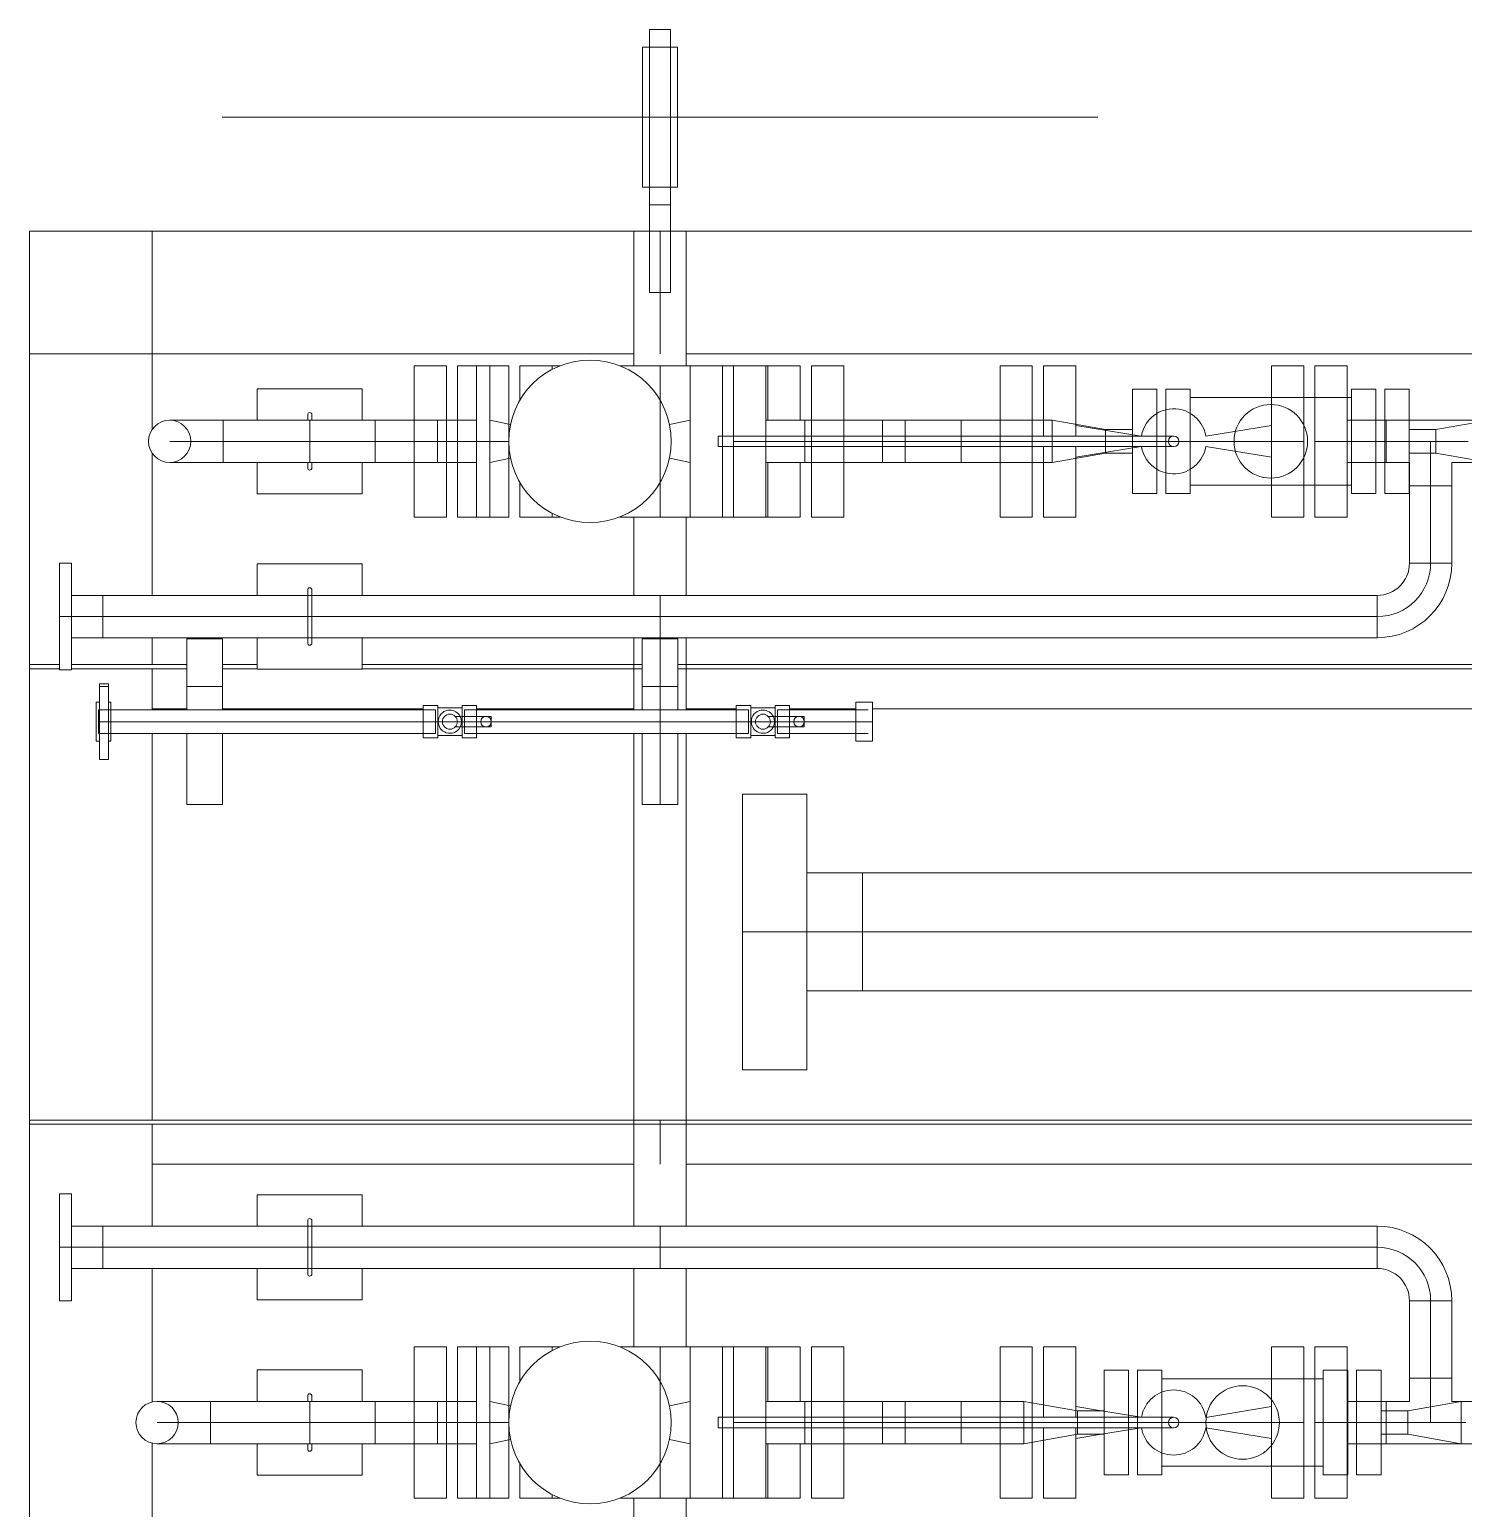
# Model space of a CAD drawing. Header units: inches. Extents: x -1128 to 651, y 96 to 845.
# Drawn here: x -1031.855 to -1030.008, y 708.161 to 710.066 of the extents above; entities that cross this region are included whole.
import ezdxf

# ---------------------------------------------------------------- set-up
doc = ezdxf.new("R2010")
doc.units = ezdxf.units.IN
doc.header["$MEASUREMENT"] = 0
doc.layers.add('EQUIPMENT LAYOUT-EMBED 1_DWG$0$DwgTemplate', color=7, linetype='Continuous')
doc.layers.add('Layout', color=6, linetype='Continuous', lineweight=18)

# ---------------------------------------------------------------- blocks, each defined once
blk = doc.blocks.new('A$C55974CAD')
at = {"layer": 'EQUIPMENT LAYOUT-EMBED 1_DWG$0$DwgTemplate', "color": 1, "lineweight": 0}
for p, q in [((33.4255, 8.7), (32.7245, 8.7)), ((33.4255, 6.1325), (33.4255, 8.7)), ((33.4255, 8.7), (33.4315, 8.7)), ((34.0755, 8.7), (33.4315, 8.7)), ((33.4315, 8.7), (33.4315, 6.1291)), ((34.0755, 8.7), (34.0815, 8.7)), ((34.0755, 8.6575), (34.0755, 8.7)), ((34.7, 8.7), (34.0815, 8.7)), ((34.0815, 8.7), (34.0815, 8.6575)), ((34.525, 8.7), (34.7, 8.7)), ((34.525, 8.7), (34.525, 7.8375)), ((34.7, 8.7), (34.7, 7.8375)), ((34.7, 8.7), (34.7, 8.525)), ((34.0755, 8.4754), (34.0755, 8.64)), ((34.0815, 8.64), (34.0815, 8.4754)), ((32.9707, 8.525), (32.7245, 8.525)), ((33.2198, 8.525), (33.0293, 8.525)), ((33.4255, 8.525), (33.2802, 8.525)), ((33.3685, 8.525), (33.3685, 7.8375)), ((33.9833, 8.525), (33.4315, 8.525)), ((34.0755, 8.525), (34.0167, 8.525)), ((34.0185, 8.525), (34.0185, 8.4754)), ((34.1198, 8.525), (34.0815, 8.525)), ((34.3831, 8.525), (34.1802, 8.525)), ((34.7, 8.525), (34.4169, 8.525)), ((34.0185, 8.4246), (34.0185, 8.1381)), ((34.0755, 8.375), (34.0755, 8.4246)), ((34.0815, 8.4246), (34.0815, 8.375)), ((34.8625, 8.425), (34.8625, 7.825)), ((34.8625, 7.825), (34.8625, 8.415)), ((34.0755, 7.8254), (34.0755, 8.225)), ((34.0815, 8.225), (34.0815, 7.8254)), ((34.0185, 8.0825), (34.0185, 8.0825)), ((34.0185, 8.0619), (34.0185, 7.8375)), ((32.892, 7.8375), (32.67, 7.8375)), ((33.2198, 7.8375), (33.1079, 7.8375)), ((33.9833, 7.8375), (33.2802, 7.8375)), ((34.1198, 7.8375), (34.0167, 7.8375)), ((34.292, 7.8375), (34.1802, 7.8375)), ((34.7, 7.8375), (34.5079, 7.8375)), ((34.7, 7.8375), (34.7, 7.7625)), ((34.8625, 7.825), (34.8625, 7.815)), ((34.8625, 7.815), (34.8625, 7.825)), ((34.0755, 5.6079), (34.0755, 7.7746)), ((34.0815, 7.7746), (34.0815, 5.6037)), ((34.8625, 7.785), (34.8625, 7.775)), ((34.8625, 7.775), (34.8625, 7.785)), ((34.8625, 7.775), (34.8625, 7.175)), ((34.8625, 7.185), (34.8625, 7.775)), ((32.892, 7.7625), (32.67, 7.7625)), ((33.2198, 7.7625), (33.1079, 7.7625)), ((33.9833, 7.7625), (33.2802, 7.7625)), ((33.3685, 7.7625), (33.3685, 6.4575)), ((34.1198, 7.7625), (34.0167, 7.7625)), ((34.0185, 7.7625), (34.0185, 7.6912)), ((34.292, 7.7625), (34.1802, 7.7625)), ((34.7, 7.7625), (34.5079, 7.7625)), ((34.525, 7.7625), (34.525, 6.4575)), ((34.7, 7.7625), (34.7, 6.4575)), ((34.0185, 7.6357), (34.0185, 7.6357)), ((34.0185, 7.615), (34.0185, 7.5206)), ((34.0185, 7.4968), (34.0185, 6.4575))]:
    blk.add_line(p, q, dxfattribs=at)
at = {"layer": 'EQUIPMENT LAYOUT-EMBED 1_DWG$0$DwgTemplate', "color": 7, "lineweight": 0}
for p, q in [((33.25, 8.6575), (33.1738, 8.6575)), ((33.1738, 8.64), (33.1738, 8.6575)), ((33.25, 8.6575), (33.25, 8.5955)), ((33.3262, 8.6575), (33.25, 8.6575)), ((33.3262, 8.64), (33.3262, 8.6575)), ((34.15, 8.6575), (34.0738, 8.6575)), ((34.0738, 8.64), (34.0738, 8.6575)), ((34.15, 8.6575), (34.15, 8.5955)), ((34.2262, 8.6575), (34.15, 8.6575)), ((34.2262, 8.64), (34.2262, 8.6575)), ((33.25, 8.64), (33.1738, 8.64)), ((33.2198, 8.5955), (33.2198, 8.64)), ((33.3262, 8.64), (33.25, 8.64)), ((33.2802, 8.5955), (33.2802, 8.64)), ((34.15, 8.64), (34.0738, 8.64)), ((34.1198, 8.5955), (34.1198, 8.64)), ((34.2262, 8.64), (34.15, 8.64)), ((34.1802, 8.5955), (34.1802, 8.64)), ((33.2802, 8.5955), (33.2198, 8.5955)), ((33.2198, 8.5955), (33.2198, 8.303)), ((33.25, 8.5955), (33.2198, 8.5955)), ((33.25, 8.303), (33.25, 8.5955)), ((33.2802, 8.5955), (33.25, 8.5955)), ((33.2802, 8.5955), (33.2802, 8.303)), ((34, 8.6), (33.946, 8.6)), ((33.946, 8.5872), (33.946, 8.6)), ((33.9722, 8.6049), (34, 8.6049)), ((33.9722, 8.6049), (33.9722, 8.6)), ((33.9833, 8.6017), (34.0167, 8.6017)), ((33.9833, 8.5842), (33.9833, 8.6017)), ((34, 8.6049), (34.0278, 8.6049)), ((34, 8.6), (34, 8.6017)), ((34, 8.6017), (34, 8.5842)), ((34.054, 8.6), (34, 8.6)), ((34.0167, 8.5842), (34.0167, 8.6017)), ((34.0278, 8.6049), (34.0278, 8.6)), ((34.054, 8.5872), (34.054, 8.6)), ((34.15, 8.5955), (34.1198, 8.5955)), ((34.1802, 8.5955), (34.1198, 8.5955)), ((34.1198, 8.5955), (34.1198, 8.303)), ((34.1802, 8.5955), (34.15, 8.5955)), ((34.15, 8.303), (34.15, 8.5955)), ((34.1802, 8.5955), (34.1802, 8.303)), ((34, 8.5872), (33.946, 8.5872)), ((33.9722, 8.5872), (33.9722, 8.5842)), ((33.9722, 8.5842), (34, 8.5842)), ((33.9833, 8.1381), (33.9833, 8.5842)), ((34.054, 8.5872), (34, 8.5872)), ((34, 8.5842), (34.0278, 8.5842)), ((34, 8.5842), (34, 8.1381)), ((34.0167, 8.1381), (34.0167, 8.5842)), ((34.0278, 8.5872), (34.0278, 8.5842)), ((32.9698, 8.4418), (32.9698, 8.518)), ((33, 8.4418), (33, 8.518)), ((33.0302, 8.518), (33.0302, 8.4418)), ((34.3698, 8.4238), (34.3698, 8.5)), ((34.4, 8.4238), (34.4, 8.5)), ((34.4302, 8.5), (34.4302, 8.4238)), ((32.9698, 8.4418), (33.0302, 8.4418)), ((33.0302, 8.4418), (32.9698, 8.4418)), ((32.9698, 8.4418), (32.9698, 8.2066)), ((33, 8.4418), (33, 8.4418)), ((33, 8.4418), (33, 8.4418)), ((33, 8.2066), (33, 8.4418)), ((33.0302, 8.4418), (33.0302, 8.2066)), ((34.3698, 8.4238), (34.4302, 8.4238)), ((34.4302, 8.4238), (34.3698, 8.4238)), ((34.3698, 8.4238), (34.3698, 8.2066)), ((34.4, 8.4238), (34.4, 8.4238)), ((34.4, 8.4238), (34.4, 8.4238)), ((34.4, 8.2066), (34.4, 8.4238)), ((34.4302, 8.4238), (34.4302, 8.2066)), ((33.2198, 8.303), (33.2198, 8.297)), ((33.2198, 8.297), (33.2198, 6.7762)), ((33.25, 8.297), (33.25, 8.303)), ((33.25, 6.7762), (33.25, 8.297)), ((33.2802, 8.303), (33.2802, 8.297)), ((33.2802, 8.297), (33.2802, 6.7762)), ((34.1198, 8.303), (34.1198, 8.297)), ((34.1198, 8.297), (34.1198, 6.7762)), ((34.15, 8.297), (34.15, 8.303)), ((34.15, 6.7762), (34.15, 8.297)), ((34.1802, 8.303), (34.1802, 8.297)), ((34.1802, 8.297), (34.1802, 6.7762)), ((33.0302, 8.2066), (32.9698, 8.2066)), ((32.9698, 8.2066), (33, 8.2066)), ((32.9698, 8.2066), (32.9698, 8.151)), ((33, 8.105), (33, 8.2066)), ((33, 8.2066), (33.0302, 8.2066)), ((33.0302, 8.2066), (33.0302, 8.151)), ((34.3698, 8.2066), (34.4, 8.2066)), ((34.3698, 8.2066), (34.3698, 8.151)), ((34.4302, 8.2066), (34.3698, 8.2066)), ((34.4, 8.105), (34.4, 8.2066)), ((34.4, 8.2066), (34.4302, 8.2066)), ((34.4302, 8.2066), (34.4302, 8.151)), ((32.892, 8.151), (33, 8.151)), ((32.892, 8.151), (32.892, 8.105)), ((32.9698, 8.151), (32.9698, 8.1176)), ((33, 8.151), (33.1079, 8.151)), ((33.0302, 8.151), (33.0302, 8.1176)), ((33.1079, 8.151), (33.1079, 8.105)), ((34.292, 8.151), (34.4, 8.151)), ((34.292, 8.151), (34.292, 8.105)), ((34.3698, 8.151), (34.3698, 8.1176)), ((34.4, 8.151), (34.5079, 8.151)), ((34.4302, 8.151), (34.4302, 8.1176)), ((34.5079, 8.151), (34.5079, 8.105)), ((34, 8.1381), (33.977, 8.1381)), ((33.977, 8.1174), (33.977, 8.1381)), ((33.9833, 8.1206), (33.9833, 8.1381)), ((34, 8.1381), (34, 8.1206)), ((34.023, 8.1381), (34, 8.1381)), ((34, 8.1381), (34, 8.1206)), ((34.0167, 8.1206), (34.0167, 8.1381)), ((34.023, 8.1174), (34.023, 8.1381)), ((32.892, 8.105), (33, 8.105)), ((32.9698, 8.1176), (33, 8.1176)), ((32.9698, 8.1176), (32.9698, 8.105)), ((33.0302, 8.1176), (32.9698, 8.1176)), ((32.9698, 8.105), (32.9698, 8.089)), ((33, 8.1176), (33.0302, 8.1176)), ((33, 8.089), (33, 8.105)), ((33, 8.105), (33.1079, 8.105)), ((33.0302, 8.1176), (33.0302, 8.105)), ((33.0302, 8.105), (33.0302, 8.089)), ((34, 8.1174), (33.977, 8.1174)), ((33.9802, 8.0825), (33.9802, 8.1174)), ((33.9833, 8.1206), (34.0167, 8.1206)), ((34, 8.1206), (34, 8.1174)), ((34, 8.1174), (34, 8.1106)), ((34.023, 8.1174), (34, 8.1174)), ((34, 8.1106), (34, 8.0825)), ((34.0198, 8.0825), (34.0198, 8.1174)), ((34.292, 8.105), (34.4, 8.105)), ((34.3698, 8.1176), (34.4, 8.1176)), ((34.3698, 8.1176), (34.3698, 8.105)), ((34.4302, 8.1176), (34.3698, 8.1176)), ((34.3698, 8.105), (34.3698, 8.089)), ((34.4, 8.1176), (34.4302, 8.1176)), ((34.4, 8.089), (34.4, 8.105)), ((34.4, 8.105), (34.5079, 8.105)), ((34.4302, 8.1176), (34.4302, 8.105)), ((34.4302, 8.105), (34.4302, 8.089)), ((32.9698, 8.089), (32.9698, 8.062)), ((33, 8.0429), (33, 8.089)), ((33.0302, 8.089), (33.0302, 8.062)), ((33.977, 8.0825), (33.9925, 8.0825)), ((33.977, 8.0825), (33.977, 8.0619)), ((33.9925, 8.0825), (33.9802, 8.0825)), ((33.9925, 8.041), (33.9925, 8.0924)), ((34, 8.0825), (33.9925, 8.0825)), ((33.9925, 8.0825), (34, 8.0825)), ((34, 8.0825), (34, 8.0825)), ((34, 8.0619), (34, 8.0825)), ((34.0075, 8.0825), (34, 8.0825)), ((34, 8.0825), (34.0075, 8.0825)), ((34.0075, 8.041), (34.0075, 8.0924)), ((34.0198, 8.0825), (34.0075, 8.0825)), ((34.0075, 8.0825), (34.023, 8.0825)), ((34.023, 8.0825), (34.023, 8.0619)), ((34.3698, 8.089), (34.3698, 8.062)), ((34.4, 8.0429), (34.4, 8.089)), ((34.4302, 8.089), (34.4302, 8.062)), ((32.892, 8.062), (33, 8.062)), ((33, 8.062), (33.1079, 8.062)), ((33.977, 8.0619), (33.9925, 8.0619)), ((33.9833, 8.0793), (34.0167, 8.0793)), ((33.9833, 8.0619), (33.9833, 8.0793)), ((33.9833, 7.6912), (33.9833, 8.0619)), ((33.9925, 8.0619), (34, 8.0619)), ((34, 8.0793), (34, 8.041)), ((34, 8.0619), (34.0075, 8.0619)), ((34.0075, 8.0619), (34.023, 8.0619)), ((34.0167, 8.0619), (34.0167, 8.0793)), ((34.0167, 7.6912), (34.0167, 8.0619)), ((34.292, 8.062), (34.4, 8.062)), ((34.4, 8.062), (34.5079, 8.062)), ((32.892, 8.0429), (32.892, 8.016)), ((33, 8.016), (33, 8.0429)), ((33, 8.0429), (33, 8.0429)), ((33.1079, 8.0429), (33.1079, 8.016)), ((34, 8.041), (33.9925, 8.041)), ((34.0075, 8.041), (34, 8.041)), ((34, 8.041), (34, 7.6912)), ((34.292, 8.0429), (34.292, 8.016)), ((34.4, 8.016), (34.4, 8.0429)), ((34.4, 8.0429), (34.4, 8.0429)), ((34.5079, 8.0429), (34.5079, 8.016)), ((32.892, 8.016), (32.9755, 8.016)), ((32.9755, 8.016), (33, 8.016)), ((33, 8.016), (33.0245, 8.016)), ((33.0245, 8.016), (33.1079, 8.016)), ((34.292, 8.016), (34.3755, 8.016)), ((34.3755, 8.016), (34.4, 8.016)), ((34.4, 8.016), (34.4245, 8.016)), ((34.4245, 8.016), (34.5079, 8.016)), ((34.7375, 7.815), (34.7375, 7.785)), ((34.7625, 7.785), (34.7625, 7.815)), ((34.9625, 7.785), (34.9625, 7.815)), ((32.9925, 7.7169), (33, 7.7169)), ((32.9925, 7.7169), (32.9925, 7.711)), ((32.9925, 7.711), (32.9925, 7.695)), ((33, 7.7169), (33.0075, 7.7169)), ((33.0075, 7.7169), (33.0075, 7.711)), ((33.0075, 7.711), (33.0075, 7.695)), ((34.3925, 7.7169), (34.4, 7.7169)), ((34.3925, 7.7169), (34.3925, 7.711)), ((34.3925, 7.711), (34.3925, 7.695)), ((34.4, 7.7169), (34.4075, 7.7169)), ((34.4075, 7.7169), (34.4075, 7.711)), ((34.4075, 7.711), (34.4075, 7.695)), ((33, 7.695), (32.892, 7.695)), ((32.892, 7.6489), (32.892, 7.695)), ((32.9925, 7.695), (32.9925, 7.1311)), ((33, 7.695), (33, 7.5934)), ((33.1079, 7.695), (33, 7.695)), ((33.0075, 7.695), (33.0075, 7.1311)), ((33.1079, 7.6489), (33.1079, 7.695)), ((33.7, 7.6824), (33.5031, 7.6824)), ((33.5031, 7.5903), (33.5031, 7.6824)), ((33.7, 7.6824), (33.7, 7.511)), ((33.8968, 7.6824), (33.7, 7.6824)), ((33.8968, 7.5903), (33.8968, 7.6824)), ((34, 7.6912), (33.977, 7.6912)), ((33.977, 7.6706), (33.977, 7.6912)), ((33.9833, 7.6738), (33.9833, 7.6912)), ((34, 7.6912), (34, 7.6738)), ((34, 7.6912), (34, 7.6738)), ((34.023, 7.6912), (34, 7.6912)), ((34.0167, 7.6738), (34.0167, 7.6912)), ((34.023, 7.6706), (34.023, 7.6912)), ((34.4, 7.695), (34.292, 7.695)), ((34.292, 7.6489), (34.292, 7.695)), ((34.3925, 7.695), (34.3925, 7.0909)), ((34.4, 7.695), (34.4, 7.5934)), ((34.5079, 7.695), (34.4, 7.695)), ((34.4075, 7.695), (34.4075, 7.0909)), ((34.5079, 7.6489), (34.5079, 7.695)), ((34, 7.6706), (33.977, 7.6706)), ((33.9802, 7.6357), (33.9802, 7.6706)), ((33.9833, 7.6738), (34.0167, 7.6738)), ((34, 7.6738), (34, 7.6706)), ((34, 7.6706), (34, 7.6638)), ((34.023, 7.6706), (34, 7.6706)), ((34, 7.6638), (34, 7.6357)), ((34.0198, 7.6357), (34.0198, 7.6706)), ((33, 7.6489), (32.892, 7.6489)), ((32.9698, 7.5934), (32.9698, 7.6489)), ((33.1079, 7.6489), (33, 7.6489)), ((33.0302, 7.5934), (33.0302, 7.6489)), ((33.9925, 7.5941), (33.9925, 7.6455)), ((34.0075, 7.5941), (34.0075, 7.6455)), ((34.4, 7.6489), (34.292, 7.6489)), ((34.3698, 7.5934), (34.3698, 7.6489)), ((34.5079, 7.6489), (34.4, 7.6489)), ((34.4302, 7.5934), (34.4302, 7.6489)), ((33.977, 7.6357), (33.9925, 7.6357)), ((33.977, 7.6357), (33.977, 7.615)), ((33.9925, 7.6357), (33.9802, 7.6357)), ((33.9833, 7.6325), (34.0167, 7.6325)), ((33.9833, 7.615), (33.9833, 7.6325)), ((34, 7.6357), (33.9925, 7.6357)), ((33.9925, 7.6357), (34, 7.6357)), ((34, 7.615), (34, 7.6357)), ((34, 7.6357), (34, 7.6357)), ((34.0075, 7.6357), (34, 7.6357)), ((34, 7.6357), (34.0075, 7.6357)), ((34, 7.6325), (34, 7.5941)), ((34.0198, 7.6357), (34.0075, 7.6357)), ((34.0075, 7.6357), (34.023, 7.6357)), ((34.0167, 7.615), (34.0167, 7.6325)), ((34.023, 7.6357), (34.023, 7.615)), ((33.977, 7.615), (33.9925, 7.615)), ((33.9833, 7.5206), (33.9833, 7.615)), ((33.9925, 7.615), (34, 7.615)), ((34, 7.615), (34.0075, 7.615)), ((34.0075, 7.615), (34.023, 7.615)), ((34.0167, 7.5206), (34.0167, 7.615)), ((32.9698, 7.584), (32.892, 7.584)), ((32.892, 7.5379), (32.892, 7.584)), ((33.0302, 7.5934), (32.9698, 7.5934)), ((32.9698, 7.5934), (32.9698, 7.2805)), ((33, 7.5934), (32.9698, 7.5934)), ((33, 7.584), (32.9698, 7.584)), ((33, 7.2805), (33, 7.5934)), ((33.0302, 7.5934), (33, 7.5934)), ((33.0302, 7.584), (33, 7.584)), ((33.0302, 7.5934), (33.0302, 7.2805)), ((33.1079, 7.584), (33.0302, 7.584)), ((33.1079, 7.5379), (33.1079, 7.584)), ((33.7, 7.5903), (33.5031, 7.5903)), ((33.6159, 7.511), (33.6159, 7.5903)), ((33.8968, 7.5903), (33.7, 7.5903)), ((33.7841, 7.511), (33.7841, 7.5903)), ((34, 7.5941), (33.9925, 7.5941)), ((34.0075, 7.5941), (34, 7.5941)), ((34, 7.5941), (34, 7.5206)), ((34.3698, 7.584), (34.292, 7.584)), ((34.292, 7.5379), (34.292, 7.584)), ((34.4302, 7.5934), (34.3698, 7.5934)), ((34.3698, 7.5934), (34.3698, 7.2403)), ((34.4, 7.5934), (34.3698, 7.5934)), ((34.4, 7.584), (34.3698, 7.584)), ((34.4, 7.2403), (34.4, 7.5934)), ((34.4302, 7.5934), (34.4, 7.5934)), ((34.4302, 7.584), (34.4, 7.584)), ((34.4302, 7.5934), (34.4302, 7.2403)), ((34.5079, 7.584), (34.4302, 7.584)), ((34.5079, 7.5379), (34.5079, 7.584)), ((32.9698, 7.5379), (32.892, 7.5379)), ((33, 7.5379), (32.9698, 7.5379)), ((33.0302, 7.5379), (33, 7.5379)), ((33.1079, 7.5379), (33.0302, 7.5379)), ((34.3698, 7.5379), (34.292, 7.5379)), ((34.4, 7.5379), (34.3698, 7.5379)), ((34.4302, 7.5379), (34.4, 7.5379)), ((34.5079, 7.5379), (34.4302, 7.5379)), ((34, 7.5206), (33.9722, 7.5206)), ((33.9722, 7.4968), (33.9722, 7.5206)), ((33.9833, 7.5031), (33.9833, 7.5206)), ((34, 7.5206), (34, 7.5031)), ((34, 7.5206), (34, 7.5031)), ((34.0278, 7.5206), (34, 7.5206)), ((34.0167, 7.5031), (34.0167, 7.5206)), ((34.0278, 7.4968), (34.0278, 7.5206)), ((33.7, 7.511), (33.6159, 7.511)), ((33.7841, 7.511), (33.6159, 7.511)), ((33.6159, 7.511), (33.6159, 5.6)), ((33.7841, 7.511), (33.7, 7.511)), ((33.7, 5.6345), (33.7, 7.511)), ((33.7841, 7.511), (33.7841, 5.6)), ((34, 7.4968), (33.9722, 7.4968)), ((34, 7.5031), (34, 7.4968)), ((34.0278, 7.4968), (34, 7.4968)), ((33.0302, 7.4824), (32.9698, 7.4824)), ((33, 7.4824), (32.9698, 7.4824)), ((33.0302, 7.4824), (33, 7.4824)), ((34.4302, 7.4824), (34.3698, 7.4824)), ((34.4, 7.4824), (34.3698, 7.4824)), ((34.4302, 7.4824), (34.4, 7.4824)), ((33.0302, 7.3703), (32.9698, 7.3703)), ((32.9698, 7.3703), (33, 7.3703)), ((33, 7.3703), (33.0302, 7.3703)), ((34.4302, 7.3703), (34.3698, 7.3703)), ((34.3698, 7.3703), (34.4, 7.3703)), ((34.4, 7.3703), (34.4302, 7.3703)), ((32.892, 7.3147), (32.9698, 7.3147)), ((32.892, 7.3147), (32.892, 7.2687)), ((32.9698, 7.3147), (33, 7.3147)), ((33, 7.3147), (33.0302, 7.3147)), ((33.0302, 7.3147), (33.1079, 7.3147)), ((33.1079, 7.3147), (33.1079, 7.2687)), ((34.292, 7.3147), (34.3698, 7.3147)), ((34.292, 7.3147), (34.292, 7.2687)), ((34.3698, 7.3147), (34.4, 7.3147)), ((34.4, 7.3147), (34.4302, 7.3147)), ((34.4302, 7.3147), (34.5079, 7.3147)), ((34.5079, 7.3147), (34.5079, 7.2687)), ((33.0302, 7.2805), (32.9698, 7.2805)), ((33, 7.2805), (32.9698, 7.2805)), ((32.9833, 7.2043), (32.9698, 7.2805)), ((33, 7.2805), (33, 7.2043)), ((33.0302, 7.2805), (33, 7.2805)), ((33.0302, 7.2805), (33.0167, 7.2043)), ((32.892, 7.2687), (32.9719, 7.2687)), ((32.9719, 7.2687), (33, 7.2687)), ((33, 7.2687), (33.0281, 7.2687)), ((33.0281, 7.2687), (33.1079, 7.2687)), ((34.292, 7.2687), (34.3698, 7.2687)), ((34.3698, 7.2687), (34.4, 7.2687)), ((34.4, 7.2687), (34.4302, 7.2687)), ((34.4302, 7.2687), (34.5079, 7.2687)), ((32.9747, 7.2527), (32.892, 7.2527)), ((32.892, 7.2066), (32.892, 7.2527)), ((32.9925, 7.2527), (32.9747, 7.2527)), ((33.0252, 7.2527), (33.0075, 7.2527)), ((33.1079, 7.2527), (33.0252, 7.2527)), ((33.1079, 7.2066), (33.1079, 7.2527)), ((34.3698, 7.2527), (34.292, 7.2527)), ((34.292, 7.2066), (34.292, 7.2527)), ((34.3925, 7.2527), (34.3698, 7.2527)), ((34.4302, 7.2403), (34.3698, 7.2403)), ((34.4, 7.2403), (34.3698, 7.2403)), ((34.3833, 7.1641), (34.3698, 7.2403)), ((34.4, 7.2403), (34.4, 7.1641)), ((34.4302, 7.2403), (34.4, 7.2403)), ((34.4302, 7.2527), (34.4075, 7.2527)), ((34.4302, 7.2403), (34.4167, 7.1641)), ((34.5079, 7.2527), (34.4302, 7.2527)), ((34.5079, 7.2066), (34.5079, 7.2527)), ((32.9829, 7.2066), (32.892, 7.2066)), ((32.9833, 7.1697), (32.9773, 7.2066)), ((32.9925, 7.2066), (32.9829, 7.2066)), ((33, 7.2043), (32.9833, 7.2043)), ((32.9833, 7.2043), (33, 7.2043)), ((32.9833, 7.2043), (32.9833, 7.166)), ((33.0167, 7.2043), (33, 7.2043)), ((33, 7.1311), (33, 7.2043)), ((33, 7.2043), (33.0167, 7.2043)), ((33.0171, 7.2066), (33.0075, 7.2066)), ((33.0167, 7.1697), (33.0227, 7.2066)), ((33.0167, 7.2043), (33.0167, 7.166)), ((33.1079, 7.2066), (33.0171, 7.2066)), ((34.3758, 7.2066), (34.292, 7.2066)), ((34.3925, 7.2066), (34.3758, 7.2066)), ((34.3925, 7.1131), (34.3773, 7.2066)), ((34.4242, 7.2066), (34.4075, 7.2066)), ((34.4075, 7.1131), (34.4227, 7.2066)), ((34.5079, 7.2066), (34.4242, 7.2066)), ((32.9254, 7.166), (33, 7.166)), ((32.9254, 7.166), (32.9254, 7.1311)), ((32.9896, 7.1311), (32.9833, 7.1697)), ((33, 7.166), (33.0746, 7.166)), ((33.0104, 7.1311), (33.0167, 7.1697)), ((33.0746, 7.166), (33.0746, 7.1311)), ((34.3833, 7.1641), (34.4, 7.1641)), ((34.3833, 7.1641), (34.3833, 7.1258)), ((34.4, 7.1641), (34.3833, 7.1641)), ((34.4, 7.0909), (34.4, 7.1641)), ((34.4, 7.1641), (34.4167, 7.1641)), ((34.4167, 7.1641), (34.4, 7.1641)), ((34.4167, 7.1641), (34.4167, 7.1258)), ((32.9254, 7.1311), (33, 7.1311)), ((32.9916, 7.1184), (32.9896, 7.1311)), ((32.9925, 7.1131), (32.9916, 7.1184)), ((32.9925, 7.1311), (32.9925, 7.1184)), ((32.9925, 7.1184), (32.9925, 7.0669)), ((33, 7.1184), (33, 7.1311)), ((33, 7.1311), (33.0746, 7.1311)), ((33, 6.8811), (33, 7.1184)), ((33.0075, 7.1311), (33.0075, 7.1184)), ((33.0075, 7.1131), (33.0084, 7.1184)), ((33.0075, 7.1184), (33.0075, 7.0669)), ((33.0084, 7.1184), (33.0104, 7.1311)), ((34.3254, 7.1258), (34.4, 7.1258)), ((34.3254, 7.1258), (34.3254, 7.0909)), ((34.4, 7.1258), (34.4746, 7.1258)), ((34.4746, 7.1258), (34.4746, 7.0909)), ((34.3254, 7.0909), (34.4, 7.0909)), ((34.3925, 7.0909), (34.3925, 7.0782)), ((34.4, 7.0782), (34.4, 7.0909)), ((34.4, 7.0909), (34.4746, 7.0909)), ((34.4075, 7.0909), (34.4075, 7.0782)), ((34.3925, 7.0782), (34.3925, 7.0669)), ((34.4, 6.8811), (34.4, 7.0782)), ((34.4075, 7.0782), (34.4075, 7.0669)), ((32.9926, 7.021), (32.9773, 6.9271)), ((33.0074, 7.021), (33.0227, 6.9271)), ((34.3926, 7.021), (34.3773, 6.9271)), ((34.4074, 7.021), (34.4227, 6.9271)), ((32.892, 6.9271), (32.9375, 6.9271)), ((32.892, 6.9271), (32.892, 6.8811)), ((32.9375, 6.9271), (33, 6.9271)), ((33, 6.9271), (33.0625, 6.9271)), ((33.0625, 6.9271), (33.1079, 6.9271)), ((33.1079, 6.9271), (33.1079, 6.8811)), ((34.292, 6.9271), (34.3375, 6.9271)), ((34.292, 6.9271), (34.292, 6.8811)), ((34.3375, 6.9271), (34.4, 6.9271)), ((34.4, 6.9271), (34.4625, 6.9271)), ((34.4625, 6.9271), (34.5079, 6.9271)), ((34.5079, 6.9271), (34.5079, 6.8811)), ((32.892, 6.8811), (32.9375, 6.8811)), ((32.9375, 6.8811), (33, 6.8811)), ((33, 6.8811), (33.0625, 6.8811)), ((33.0625, 6.8811), (33.1079, 6.8811)), ((34.292, 6.8811), (34.3375, 6.8811)), ((34.3375, 6.8811), (34.4, 6.8811)), ((34.4, 6.8811), (34.4625, 6.8811)), ((34.4625, 6.8811), (34.5079, 6.8811)), ((32.9375, 6.8651), (32.892, 6.8651)), ((32.892, 6.819), (32.892, 6.8651)), ((33, 6.8651), (32.9375, 6.8651)), ((33, 6.8651), (33, 6.8184)), ((33.0625, 6.8651), (33, 6.8651)), ((33.1079, 6.8651), (33.0625, 6.8651)), ((33.1079, 6.819), (33.1079, 6.8651)), ((34.3375, 6.8651), (34.292, 6.8651)), ((34.292, 6.819), (34.292, 6.8651)), ((34.4, 6.8651), (34.3375, 6.8651)), ((34.4, 6.8651), (34.4, 6.7782)), ((34.4625, 6.8651), (34.4, 6.8651)), ((34.5079, 6.8651), (34.4625, 6.8651)), ((34.5079, 6.819), (34.5079, 6.8651)), ((32.9254, 6.819), (32.892, 6.819)), ((33, 6.819), (32.9254, 6.819)), ((32.9698, 6.8184), (32.9698, 6.819)), ((32.9698, 6.8057), (32.9698, 6.8184)), ((33.0746, 6.819), (33, 6.819)), ((33, 6.8184), (33, 6.8057)), ((33.0302, 6.8184), (33.0302, 6.819)), ((33.0302, 6.8057), (33.0302, 6.8184)), ((33.1079, 6.819), (33.0746, 6.819)), ((34.3375, 6.819), (34.292, 6.819)), ((34.4, 6.819), (34.3375, 6.819)), ((34.3698, 6.7782), (34.3698, 6.819)), ((34.4625, 6.819), (34.4, 6.819)), ((34.4302, 6.7782), (34.4302, 6.819)), ((34.5079, 6.819), (34.4625, 6.819)), ((33, 6.8057), (32.9254, 6.8057)), ((32.9254, 6.7708), (32.9254, 6.8057)), ((32.9698, 6.7708), (32.9698, 6.8057)), ((33, 6.8057), (33, 6.7326)), ((33.0746, 6.8057), (33, 6.8057)), ((33.0302, 6.7708), (33.0302, 6.8057)), ((33.0746, 6.7708), (33.0746, 6.8057)), ((33.2198, 6.7762), (33.2802, 6.7762)), ((33.2802, 6.7762), (33.2198, 6.7762)), ((33.25, 6.7762), (33.25, 6.7762)), ((33.25, 6.7762), (33.25, 6.7762)), ((34.1198, 6.7762), (34.1802, 6.7762)), ((34.1802, 6.7762), (34.1198, 6.7762)), ((34.15, 6.7762), (34.15, 6.7762)), ((34.15, 6.7762), (34.15, 6.7762)), ((34.3698, 6.7655), (34.3698, 6.7782)), ((34.4, 6.7782), (34.4, 6.7655)), ((34.4302, 6.7655), (34.4302, 6.7782)), ((33, 6.7708), (32.9254, 6.7708)), ((32.9698, 6.7635), (32.9698, 6.7708)), ((32.9833, 6.7635), (32.9698, 6.7635)), ((32.9698, 6.7635), (32.9833, 6.7635)), ((32.9698, 6.7635), (32.9698, 6.6564)), ((32.9833, 6.7326), (32.9833, 6.7708)), ((33, 6.7635), (32.9833, 6.7635)), ((32.9833, 6.7635), (33.0167, 6.7635)), ((33.0746, 6.7708), (33, 6.7708)), ((33.0167, 6.7635), (33, 6.7635)), ((33.0167, 6.7326), (33.0167, 6.7708)), ((33.0302, 6.7635), (33.0167, 6.7635)), ((33.0167, 6.7635), (33.0302, 6.7635)), ((33.0302, 6.7635), (33.0302, 6.7708)), ((33.0302, 6.7635), (33.0302, 6.7301)), ((34.4, 6.7655), (34.3254, 6.7655)), ((34.3254, 6.7306), (34.3254, 6.7655)), ((34.3698, 6.7635), (34.3698, 6.7655)), ((34.3698, 6.7635), (34.4302, 6.7635)), ((34.3698, 6.7635), (34.3698, 6.7306)), ((34.4, 6.7635), (34.3698, 6.7635)), ((34.4, 6.7655), (34.4, 6.6924)), ((34.4746, 6.7655), (34.4, 6.7655)), ((34.4302, 6.7635), (34.4, 6.7635)), ((34.4302, 6.7635), (34.4302, 6.7655)), ((34.4302, 6.7635), (34.4302, 6.7306)), ((34.4746, 6.7306), (34.4746, 6.7655)), ((32.9698, 6.6564), (32.9833, 6.7326)), ((33, 6.7326), (32.9833, 6.7326)), ((32.9833, 6.7326), (33, 6.7326)), ((33.0167, 6.7326), (33, 6.7326)), ((33, 6.6564), (33, 6.7326)), ((33, 6.7326), (33.0167, 6.7326)), ((33.0167, 6.7326), (33.0302, 6.6564)), ((33.0302, 6.7301), (33.0635, 6.7301)), ((33.0635, 6.6698), (33.0635, 6.7301)), ((33.1738, 6.7301), (33.0635, 6.7301)), ((33.0635, 6.7), (33.0635, 6.7301)), ((33.1738, 6.7301), (33.1738, 6.6698)), ((33.1738, 6.6698), (33.1738, 6.7301)), ((34.2262, 6.6698), (34.2262, 6.7301)), ((34.2262, 6.7301), (34.2262, 6.6698)), ((34.2262, 6.7301), (34.3365, 6.7301)), ((34.4, 6.7306), (34.3254, 6.7306)), ((34.3365, 6.7301), (34.3365, 6.6698)), ((34.3698, 6.7301), (34.3365, 6.7301)), ((34.3365, 6.7301), (34.3365, 6.6698)), ((34.3698, 6.7306), (34.3698, 6.7301)), ((34.3833, 6.6924), (34.3833, 6.7306)), ((34.4746, 6.7306), (34.4, 6.7306)), ((34.4167, 6.6924), (34.4167, 6.7306)), ((34.4302, 6.7306), (34.4302, 6.6365)), ((33.0225, 6.7), (33, 6.7)), ((33.0635, 6.7), (33.0225, 6.7)), ((33.0635, 6.7), (33.1738, 6.7)), ((33.0635, 6.7), (33.0635, 6.7)), ((33.0635, 6.6698), (33.0635, 6.7)), ((33.1738, 6.7), (33.1738, 6.7)), ((33.1738, 6.7), (33.1738, 6.7)), ((34.2262, 6.7), (34.2262, 6.7)), ((34.2262, 6.7), (34.2262, 6.7)), ((34.3365, 6.7), (34.2262, 6.7)), ((34.3365, 6.7), (34.3365, 6.7)), ((34.3365, 6.7), (34.3833, 6.7)), ((34.3698, 6.6162), (34.3833, 6.6924)), ((34.3833, 6.7), (34.4, 6.7)), ((34.3833, 6.6924), (34.4, 6.6924)), ((34.4, 6.6924), (34.3833, 6.6924)), ((34.4, 6.6463), (34.4, 6.6924)), ((34.4, 6.6924), (34.4167, 6.6924)), ((34.4167, 6.6924), (34.4, 6.6924)), ((34.4167, 6.6924), (34.4302, 6.6162)), ((33.0302, 6.6698), (33.0302, 6.6564)), ((33.0302, 6.6698), (33.0635, 6.6698)), ((33.1738, 6.6698), (33.0635, 6.6698)), ((34.2262, 6.6698), (34.3365, 6.6698)), ((34.3698, 6.6698), (34.3365, 6.6698)), ((34.3698, 6.6698), (34.3698, 6.6365)), ((32.9698, 6.6564), (33, 6.6564)), ((33.0302, 6.6564), (32.9698, 6.6564)), ((32.9698, 6.6564), (32.9698, 6.3034)), ((33, 6.6564), (33.0302, 6.6564)), ((33, 6.65), (33, 6.6564)), ((33.0302, 6.6564), (33.0302, 6.3034))]:
    blk.add_line(p, q, dxfattribs=at)
at = {"layer": 'EQUIPMENT LAYOUT-EMBED 1_DWG$0$DwgTemplate', "color": 9, "lineweight": 0}
for p, q in [((34.05, 8.6), (34.05, 8.5872)), ((34.05, 8.4754), (34.05, 8.4246)), ((34.05, 7.8254), (34.05, 7.7746)), ((33.1079, 7.8), (32.892, 7.8)), ((33.2802, 7.8), (33.2198, 7.8)), ((33.4315, 7.8), (33.3685, 7.8)), ((34.1183, 7.8), (33.8817, 7.8)), ((34.1802, 7.8), (34.1198, 7.8)), ((34.5079, 7.8), (34.292, 7.8)), ((34.7, 7.8), (34.525, 7.8))]:
    blk.add_line(p, q, dxfattribs=at)
at = {"layer": 'EQUIPMENT LAYOUT-EMBED 1_DWG$0$DwgTemplate', "color": 3, "lineweight": 0}
for p, q in [((33.9833, 8.4754), (33.8817, 8.4754)), ((33.8817, 8.4246), (33.8817, 8.4754)), ((34.1183, 8.4754), (34.0167, 8.4754)), ((34.1183, 8.4246), (34.1183, 8.4754)), ((33.9833, 8.4246), (33.8817, 8.4246)), ((34.1183, 8.4246), (34.0167, 8.4246)), ((32.925, 8.225), (32.925, 8.375)), ((32.925, 8.375), (32.9698, 8.375)), ((33.0302, 8.375), (33.075, 8.375)), ((33.075, 8.225), (33.075, 8.375)), ((33.175, 8.225), (33.175, 8.375)), ((33.175, 8.375), (33.2198, 8.375)), ((33.2802, 8.375), (33.325, 8.375)), ((33.325, 8.225), (33.325, 8.375)), ((34.075, 8.375), (34.1198, 8.375)), ((34.075, 8.225), (34.075, 8.375)), ((34.1802, 8.375), (34.225, 8.375)), ((34.225, 8.225), (34.225, 8.375)), ((34.325, 8.225), (34.325, 8.375)), ((34.325, 8.375), (34.3698, 8.375)), ((34.4302, 8.375), (34.475, 8.375)), ((34.475, 8.225), (34.475, 8.375)), ((32.962, 8.303), (32.9698, 8.303)), ((32.9698, 8.297), (32.962, 8.297)), ((33.0302, 8.3), (32.9698, 8.3)), ((33.0302, 8.303), (33.038, 8.303)), ((33.038, 8.297), (33.0302, 8.297)), ((33.212, 8.303), (33.288, 8.303)), ((33.288, 8.297), (33.212, 8.297)), ((34.112, 8.303), (34.188, 8.303)), ((34.188, 8.297), (34.112, 8.297)), ((34.362, 8.303), (34.3698, 8.303)), ((34.3698, 8.297), (34.362, 8.297)), ((34.4302, 8.3), (34.3698, 8.3)), ((34.4302, 8.303), (34.438, 8.303)), ((34.438, 8.297), (34.4302, 8.297)), ((32.925, 8.225), (32.9698, 8.225)), ((33.0302, 8.225), (33.075, 8.225)), ((33.175, 8.225), (33.2198, 8.225)), ((33.2802, 8.225), (33.325, 8.225)), ((34.075, 8.225), (34.1198, 8.225)), ((34.1802, 8.225), (34.225, 8.225)), ((34.325, 8.225), (34.3698, 8.225)), ((34.4302, 8.225), (34.475, 8.225)), ((33.8817, 7.8254), (33.8817, 7.7746)), ((33.8817, 7.8254), (33.9833, 7.8254)), ((34.0167, 7.8254), (34.1183, 7.8254)), ((34.1183, 7.7746), (34.1183, 7.8254)), ((33.8817, 7.7746), (33.9833, 7.7746)), ((34.0167, 7.7746), (34.1183, 7.7746)), ((33.0302, 7.45), (32.9698, 7.45)), ((34.4302, 7.45), (34.3698, 7.45))]:
    blk.add_line(p, q, dxfattribs=at)
at = {"layer": 'EQUIPMENT LAYOUT-EMBED 1_DWG$0$DwgTemplate', "color": 5, "lineweight": 0}
for p, q in [((33, 8.089), (32.892, 8.089)), ((32.892, 8.0429), (32.892, 8.089)), ((33.1079, 8.089), (33, 8.089)), ((33.1079, 8.0429), (33.1079, 8.089)), ((34.4, 8.089), (34.292, 8.089)), ((34.292, 8.0429), (34.292, 8.089)), ((34.5079, 8.089), (34.4, 8.089)), ((34.5079, 8.0429), (34.5079, 8.089)), ((33, 8.0429), (32.892, 8.0429)), ((33.0302, 8.0429), (32.9698, 8.0429)), ((32.976, 8.0135), (32.9698, 8.0429)), ((33.1079, 8.0429), (33, 8.0429)), ((33.0239, 8.0135), (33.0302, 8.0429)), ((34.4, 8.0429), (34.292, 8.0429)), ((34.4302, 8.0429), (34.3698, 8.0429)), ((34.376, 8.0135), (34.3698, 8.0429)), ((34.5079, 8.0429), (34.4, 8.0429)), ((34.4239, 8.0135), (34.4302, 8.0429)), ((32.9412, 8), (32.892, 8)), ((32.892, 7.9539), (32.892, 8)), ((32.892, 7.9424), (32.892, 8)), ((33.1079, 8), (33.0588, 8)), ((33.1079, 7.9539), (33.1079, 8)), ((33.1079, 7.9424), (33.1079, 8)), ((34.3412, 8), (34.292, 8)), ((34.292, 7.9539), (34.292, 8)), ((34.292, 7.9424), (34.292, 8)), ((34.5079, 8), (34.4588, 8)), ((34.5079, 7.9539), (34.5079, 8)), ((34.5079, 7.9424), (34.5079, 8)), ((32.8973, 7.9539), (32.892, 7.9539)), ((33.1079, 7.9539), (33.1027, 7.9539)), ((34.2973, 7.9539), (34.292, 7.9539)), ((34.5079, 7.9539), (34.5027, 7.9539)), ((32.892, 7.757), (32.892, 7.8575)), ((33.1079, 7.757), (33.1079, 7.8575)), ((34.292, 7.757), (34.292, 7.8575)), ((34.5079, 7.757), (34.5079, 7.8575)), ((34.6125, 7.785), (34.6125, 7.815)), ((34.6125, 7.815), (34.6125, 7.785)), ((34.8625, 7.815), (34.6125, 7.815)), ((34.6125, 7.815), (34.8625, 7.815)), ((34.9625, 7.825), (34.7625, 7.825)), ((34.7625, 7.825), (34.9625, 7.825)), ((34.7625, 7.815), (34.7625, 7.825)), ((34.8625, 7.815), (34.8625, 7.785)), ((34.8625, 7.785), (34.8625, 7.815)), ((34.9875, 7.815), (34.8625, 7.815)), ((34.9875, 7.815), (34.8625, 7.815)), ((34.9625, 7.815), (34.9625, 7.825)), ((34.9875, 7.815), (34.9875, 7.785)), ((32.976, 7.7865), (32.9698, 7.757)), ((33.0239, 7.7865), (33.0302, 7.757)), ((34.376, 7.7865), (34.3698, 7.757)), ((34.4239, 7.7865), (34.4302, 7.757)), ((34.6125, 7.785), (34.8625, 7.785)), ((34.6125, 7.785), (34.8625, 7.785)), ((34.7625, 7.775), (34.7625, 7.785)), ((34.7625, 7.775), (34.9625, 7.775)), ((34.7625, 7.775), (34.9625, 7.775)), ((34.8625, 7.785), (34.9875, 7.785)), ((34.9875, 7.785), (34.8625, 7.785)), ((34.9625, 7.775), (34.9625, 7.785)), ((32.892, 7.757), (33, 7.757)), ((32.892, 7.757), (32.892, 7.711)), ((32.9698, 7.757), (33, 7.757)), ((33, 7.757), (33.1079, 7.757)), ((33, 7.757), (33.0302, 7.757)), ((33.1079, 7.757), (33.1079, 7.711)), ((34.292, 7.757), (34.4, 7.757)), ((34.292, 7.757), (34.292, 7.711)), ((34.3698, 7.757), (34.4, 7.757)), ((34.4, 7.757), (34.5079, 7.757)), ((34.4, 7.757), (34.4302, 7.757)), ((34.5079, 7.757), (34.5079, 7.711)), ((32.892, 7.695), (32.892, 7.711)), ((32.892, 7.711), (33, 7.711)), ((33, 7.711), (33.1079, 7.711)), ((33.1079, 7.695), (33.1079, 7.711)), ((34.292, 7.695), (34.292, 7.711)), ((34.292, 7.711), (34.4, 7.711)), ((34.4, 7.711), (34.5079, 7.711)), ((34.5079, 7.695), (34.5079, 7.711)), ((32.892, 7.6), (32.892, 7.6489)), ((32.892, 7.646), (32.9698, 7.646)), ((32.892, 7.646), (32.892, 7.6)), ((33.0302, 7.646), (33.1079, 7.646)), ((33.1079, 7.6), (33.1079, 7.6489)), ((33.1079, 7.646), (33.1079, 7.6)), ((34.292, 7.6), (34.292, 7.6489)), ((34.292, 7.646), (34.3698, 7.646)), ((34.292, 7.646), (34.292, 7.6)), ((34.4302, 7.646), (34.5079, 7.646)), ((34.5079, 7.6), (34.5079, 7.6489)), ((34.5079, 7.646), (34.5079, 7.6)), ((32.892, 7.6), (32.9698, 7.6)), ((33.0302, 7.6), (33.1079, 7.6)), ((34.292, 7.6), (34.3698, 7.6)), ((34.4302, 7.6), (34.5079, 7.6)), ((33, 7.1184), (32.9254, 7.1184)), ((32.9254, 7.0835), (32.9254, 7.1184)), ((33.0746, 7.1184), (33, 7.1184)), ((33.0746, 7.0835), (33.0746, 7.1184)), ((33, 7.0835), (32.9254, 7.0835)), ((32.9375, 7.0835), (32.9375, 6.8533)), ((33.0746, 7.0835), (33, 7.0835)), ((33.0625, 7.0835), (33.0625, 6.8533)), ((34.4, 7.0782), (34.3254, 7.0782)), ((34.3254, 7.0433), (34.3254, 7.0782)), ((34.4746, 7.0782), (34.4, 7.0782)), ((34.4746, 7.0433), (34.4746, 7.0782)), ((34.4, 7.0433), (34.3254, 7.0433)), ((34.3375, 7.0433), (34.3375, 6.8131)), ((34.4746, 7.0433), (34.4, 7.0433)), ((34.4625, 7.0433), (34.4625, 6.8131)), ((32.9254, 6.8533), (33, 6.8533)), ((32.9254, 6.8533), (32.9254, 6.8184)), ((33, 6.8533), (33.0746, 6.8533)), ((33.0746, 6.8533), (33.0746, 6.8184)), ((32.9254, 6.8184), (33, 6.8184)), ((33, 6.8184), (33.0746, 6.8184)), ((34.3254, 6.8131), (34.4, 6.8131)), ((34.3254, 6.8131), (34.3254, 6.7782)), ((34.4, 6.8131), (34.4746, 6.8131)), ((34.4746, 6.8131), (34.4746, 6.7782)), ((34.3254, 6.7782), (34.4, 6.7782)), ((34.4, 6.7782), (34.4746, 6.7782))]:
    blk.add_line(p, q, dxfattribs=at)
at = {"layer": 'EQUIPMENT LAYOUT-EMBED 1_DWG$0$DwgTemplate', "color": 7, "lineweight": 0}
for centre, radius in [((34, 8.1), 0.0107), ((34, 8.0485), 0.0075), ((34, 7.6531), 0.0107), ((34, 7.6016), 0.0075), ((33, 7.0669), 0.0075), ((34.4, 7.0669), 0.0075)]:
    blk.add_circle(centre, radius, dxfattribs=at)
at = {"layer": 'EQUIPMENT LAYOUT-EMBED 1_DWG$0$DwgTemplate', "color": 5, "lineweight": 0}
for centre, radius in [((33, 7.9), 0.116), ((34.4, 7.9), 0.116), ((33, 6.9684), 0.0525), ((34.4, 6.9282), 0.0525)]:
    blk.add_circle(centre, radius, dxfattribs=at)
at = {"layer": 'EQUIPMENT LAYOUT-EMBED 1_DWG$0$DwgTemplate', "color": 7, "lineweight": 0}
for centre, radius, start, end in [((33, 8.518), 0.0302, 0, 180), ((33, 8.518), 0.0302, 0, 180), ((34.4, 8.5), 0.0302, 0, 180), ((34.4, 8.5), 0.0302, 0, 180), ((33, 8.518), 0.0302, 180, 270), ((33, 8.518), 0.0302, 270, 0), ((34.4, 8.5), 0.0302, 180, 0), ((34, 8.1), 0.0166, 0, 243.2048), ((34, 8.1), 0.0166, 243.2048, 296.7952), ((34, 8.1), 0.0166, 296.7952, 0), ((34, 7.6531), 0.0166, 0, 243.2048), ((34, 7.6531), 0.0166, 296.7952, 0), ((34, 7.6531), 0.0166, 243.2048, 296.7952), ((33, 7.0669), 0.0465, 99.2918, 260.7792), ((33, 7.0669), 0.0465, 279.2208, 80.7082), ((34.4, 7.0669), 0.0465, 99.2918, 148.8398), ((34.4, 7.0669), 0.0465, 31.1602, 80.7082), ((34.4, 7.0669), 0.0465, 148.8398, 165.876), ((34.4, 7.0669), 0.0465, 14.124, 31.1602), ((34.4, 7.0669), 0.0465, 165.876, 260.7792), ((34.4, 7.0669), 0.0465, 279.2208, 14.124), ((33.1738, 6.7762), 0.0762, 270, 0), ((33.1738, 6.7762), 0.1064, 270, 0), ((33.1738, 6.7762), 0.046, 270, 0), ((34.2262, 6.7762), 0.1064, 180, 270), ((34.2262, 6.7762), 0.0762, 180, 270), ((34.2262, 6.7762), 0.046, 180, 270)]:
    blk.add_arc(centre, radius, start, end, dxfattribs=at)
at = {"layer": 'EQUIPMENT LAYOUT-EMBED 1_DWG$0$DwgTemplate', "color": 3, "lineweight": 0}
for centre, start, end in [((32.962, 8.3), 90, 270), ((33.038, 8.3), 270, 90), ((33.212, 8.3), 90, 270), ((33.288, 8.3), 270, 90), ((34.112, 8.3), 90, 270), ((34.188, 8.3), 270, 90), ((34.362, 8.3), 90, 270), ((34.438, 8.3), 270, 90)]:
    blk.add_arc(centre, 0.003, start, end, dxfattribs=at)

msp = doc.modelspace()

# ---------------------------------------------------------------- block references
at = {"layer": 'Layout', "xscale": 0.9025, "yscale": 0.9025, "zscale": 0.9025, "rotation": 90}
msp.add_blockref('A$C55974CAD', (-1024.0033, 678.4893), dxfattribs=at)

doc.saveas('drawing.dxf')
